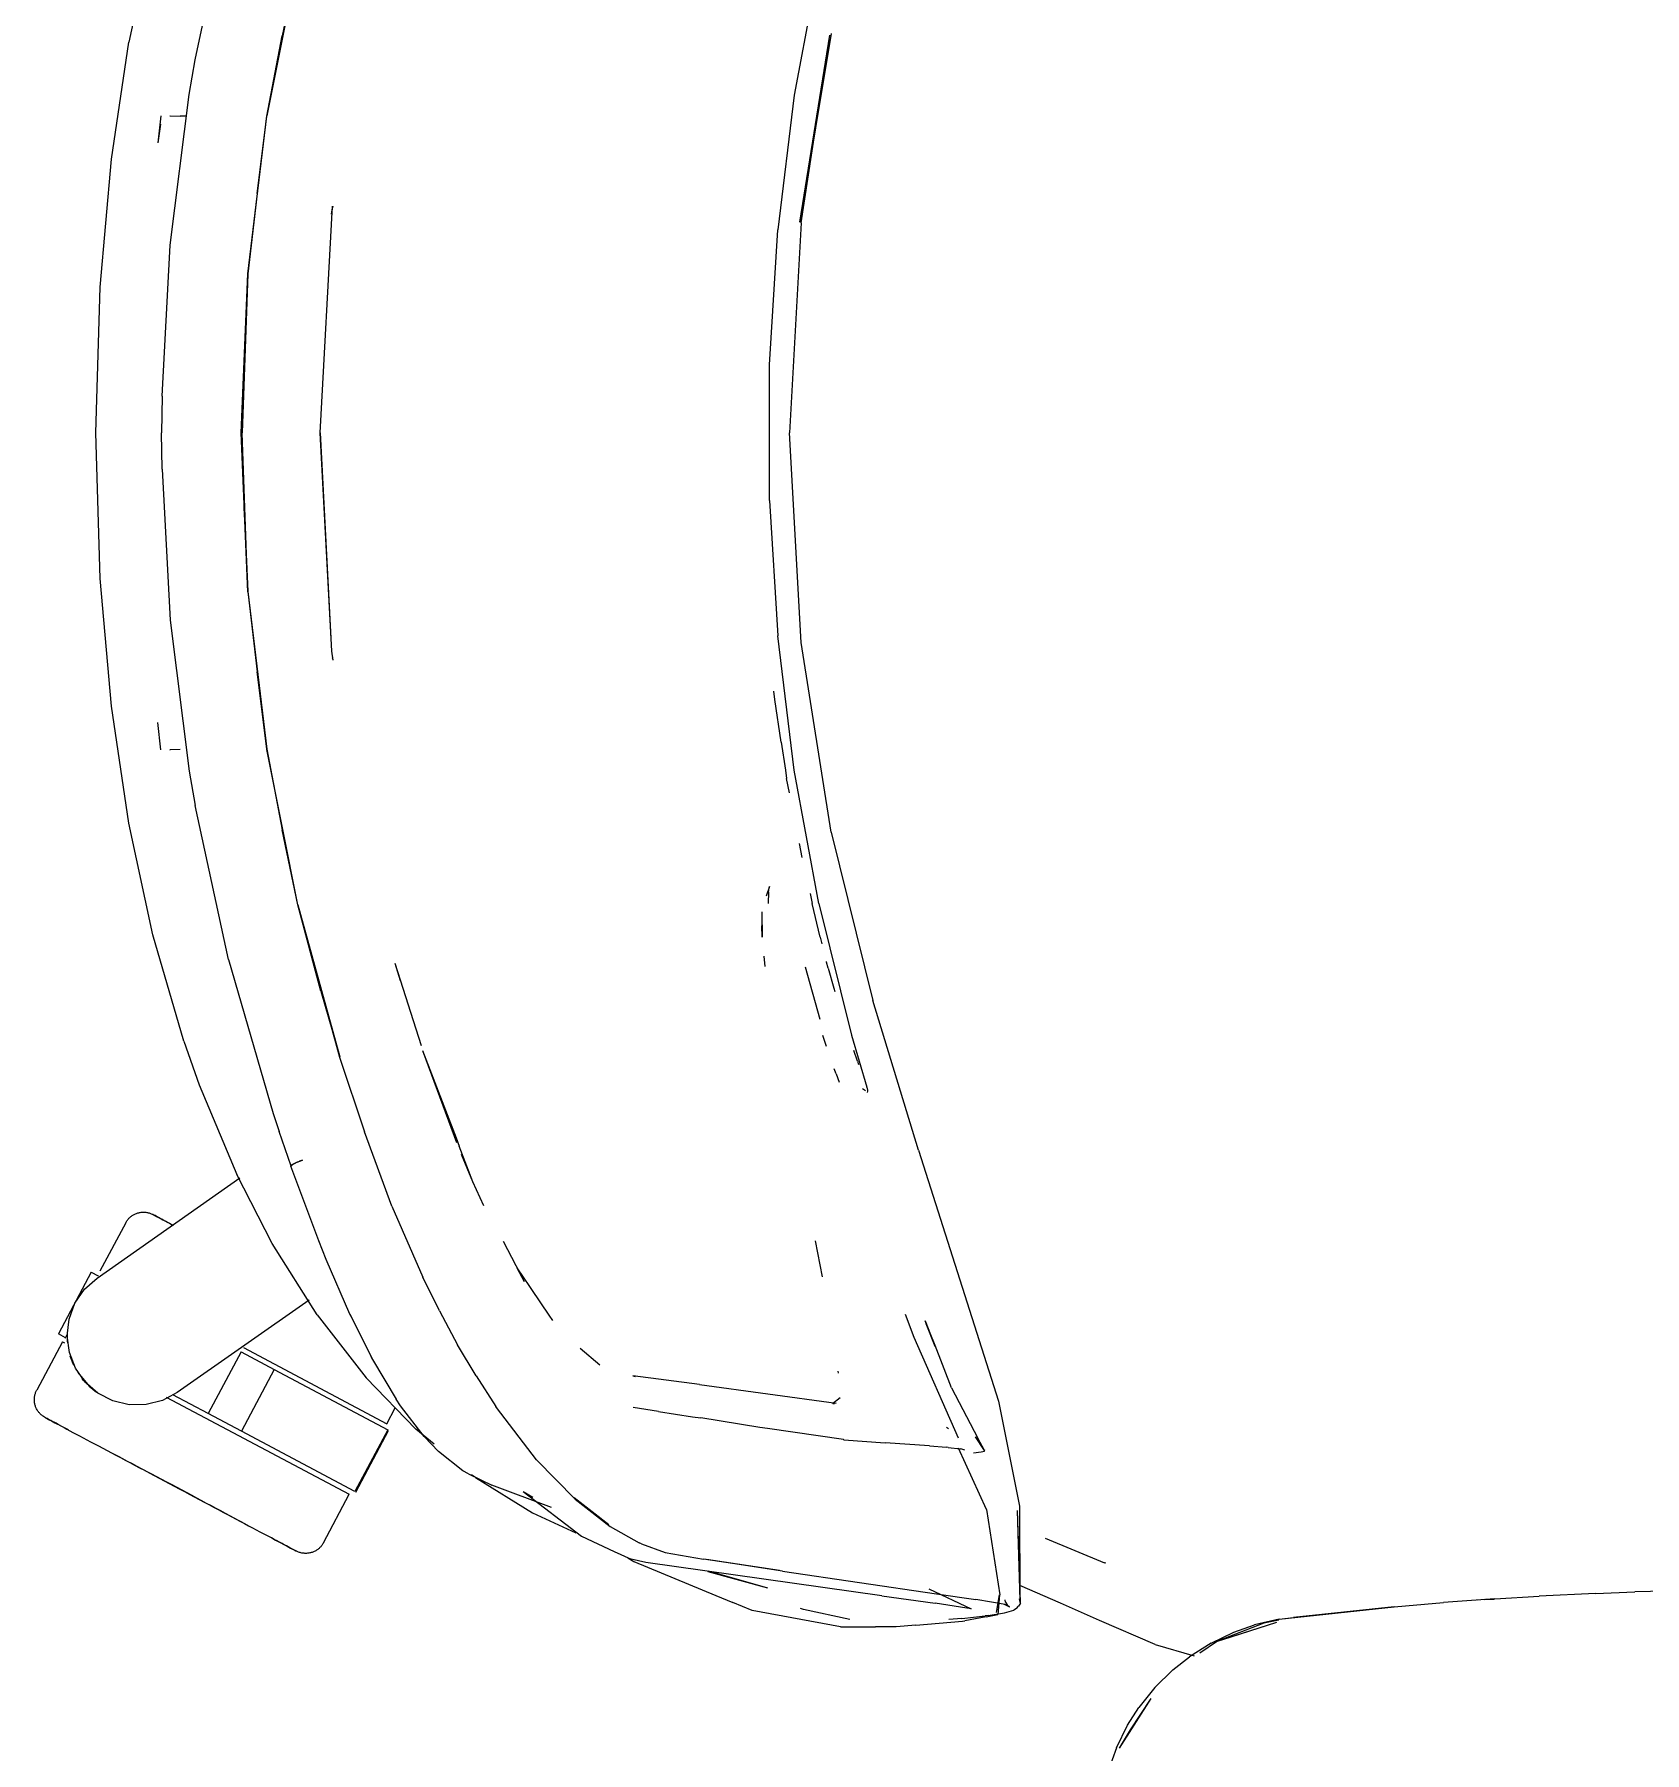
# Model space of a CAD drawing. Header units: millimetres. Extents: x 155927 to 295199, y -4084 to 97293.
# Drawn here: x 200043.4 to 200365.7, y 30484.3 to 30828.1 of the extents above; entities that cross this region are included whole.
import ezdxf

# ---------------------------------------------------------------- set-up
doc = ezdxf.new("R2010")
doc.units = ezdxf.units.MM
doc.header["$MEASUREMENT"] = 0
doc.layers.add('G-IMPT', color=8, linetype='CONTINUOUS', lineweight=9)
doc.layers.add('I-FURN', color=8, linetype='CONTINUOUS', lineweight=9)

msp = doc.modelspace()

# ---------------------------------------------------------------- linework, layer by layer
at = {"layer": 'G-IMPT'}
for p, q in [((200075.57, 30822.98), (200082.24, 30853.77)), ((200067.14, 30848.87), (200062.33, 30826.51)), ((200089.92, 30811.71), (200096.14, 30842.95)), ((200096.14, 30842.95), (200089.93, 30811.79)), ((200096.1, 30842.84), (200093.02, 30827.81)), ((200200.42, 30842.6), (200195.49, 30815.93)), ((200089.92, 30811.71), (200093.02, 30827.81)), ((200202.88, 30828.28), (200196.63, 30790.54)), ((200196.63, 30790.54), (200202.62, 30827.9)), ((200196.89, 30790.37), (200202.62, 30827.9)), ((200058.84, 30803.09), (200062.33, 30826.51)), ((200074.39, 30816.06), (200075.57, 30822.98)), ((200070.57, 30785.89), (200074.39, 30816.06)), ((200195.49, 30815.93), (200192.19, 30789.01)), ((200068.74, 30811.79), (200068.09, 30806.38)), ((200068.66, 30810.15), (200068.09, 30806.38)), ((200070.5, 30811.82), (200072.59, 30811.75)), ((200070.5, 30811.82), (200070.61, 30811.82)), ((200073.84, 30811.71), (200072.59, 30811.75)), ((200086.1, 30780.2), (200089.93, 30811.79)), ((200086.14, 30780.16), (200089.92, 30811.71)), ((200087.98, 30796.23), (200089.92, 30811.71)), ((200056.58, 30777.52), (200058.84, 30803.09)), ((200087.98, 30796.23), (200086.14, 30780.16)), ((200100.59, 30748.38), (200103.09, 30793.72)), ((200103.09, 30793.72), (200102.86, 30792.11)), ((200102.86, 30792.11), (200103.1, 30793.41)), ((200103.14, 30793.66), (200103.1, 30793.41)), ((200196.89, 30790.37), (200194.53, 30748.38)), ((200068.96, 30755.69), (200070.57, 30785.89)), ((200190.54, 30761.94), (200192.19, 30789.01)), ((200084.77, 30748.38), (200086.1, 30780.2)), ((200086.14, 30780.16), (200085, 30748.38)), ((200086.14, 30780.16), (200085.46, 30765.26)), ((200055.73, 30748.38), (200056.58, 30777.52)), ((200085.46, 30765.26), (200085, 30748.38)), ((200190.54, 30734.82), (200190.54, 30761.94)), ((200068.96, 30755.69), (200068.86, 30748.38)), ((200056.58, 30719.24), (200055.73, 30748.38)), ((200068.96, 30741.07), (200068.86, 30748.38)), ((200086.1, 30716.56), (200084.77, 30748.38)), ((200085.46, 30731.5), (200085, 30748.38)), ((200086.14, 30716.6), (200085, 30748.38)), ((200100.54, 30748.38), (200102.86, 30704.65)), ((200100.59, 30748.38), (200102.86, 30704.65)), ((200196.89, 30706.39), (200194.53, 30748.38)), ((200068.96, 30741.07), (200070.57, 30710.86)), ((200190.54, 30734.82), (200192.19, 30707.75)), ((200085.46, 30731.5), (200086.14, 30716.6)), ((200058.84, 30693.67), (200056.58, 30719.24)), ((200086.1, 30716.56), (200089.93, 30684.97)), ((200086.14, 30716.6), (200089.92, 30685.05)), ((200086.14, 30716.6), (200087.98, 30700.52)), ((200070.57, 30710.86), (200074.39, 30680.69)), ((200195.49, 30680.83), (200192.19, 30707.75)), ((200102.86, 30704.65), (200103.13, 30702.87)), ((200102.86, 30704.65), (200103.1, 30703.35)), ((200103.14, 30703.1), (200103.1, 30703.35)), ((200202.88, 30668.48), (200196.89, 30706.39)), ((200089.92, 30685.05), (200087.98, 30700.52)), ((200191.57, 30694.98), (200191.39, 30696.64)), ((200062.33, 30670.25), (200058.84, 30693.67)), ((200192.87, 30686.46), (200191.57, 30694.98)), ((200068.74, 30684.96), (200068.09, 30690.38)), ((200192.87, 30686.46), (200193.72, 30680.83)), ((200072.59, 30685.01), (200070.5, 30684.93)), ((200070.5, 30684.93), (200070.61, 30684.93)), ((200096.1, 30653.92), (200089.92, 30685.05)), ((200089.92, 30685.05), (200093.02, 30668.94)), ((200096.1, 30653.92), (200089.93, 30684.97)), ((200074.39, 30680.69), (200075.57, 30673.77)), ((200193.72, 30680.83), (200193.96, 30679.2)), ((200200.42, 30654.16), (200195.49, 30680.83)), ((200194.52, 30676.3), (200193.96, 30679.2)), ((200082.24, 30642.98), (200075.57, 30673.77)), ((200067.14, 30647.88), (200062.33, 30670.25)), ((200096.1, 30653.92), (200093.02, 30668.94)), ((200196.44, 30666.2), (200196.98, 30663.38)), ((200202.88, 30668.48), (200211.2, 30634.79)), ((200190.53, 30657.57), (200189.85, 30655.62)), ((200190.32, 30656.52), (200190.28, 30654.21)), ((200190.32, 30656.52), (200190.53, 30657.57)), ((200198.65, 30656.15), (200199.1, 30654.18)), ((200100.75, 30636.67), (200096.1, 30653.92)), ((200096.1, 30653.92), (200104.48, 30623.42)), ((200096.1, 30653.92), (200104.52, 30623.51)), ((200188.99, 30652.51), (200189.08, 30647.45)), ((200188.99, 30652.51), (200189, 30649.73)), ((200190.27, 30654.35), (200190.28, 30654.21)), ((200200.65, 30647.42), (200199.1, 30654.18)), ((200200.42, 30654.16), (200206.97, 30627.84)), ((200189.08, 30647.45), (200189, 30649.73)), ((200073.32, 30626.64), (200067.14, 30647.88)), ((200200.65, 30647.42), (200200.99, 30646.13)), ((200082.24, 30642.98), (200091.18, 30612.16)), ((200115.55, 30642.24), (200116.62, 30638.8)), ((200115.55, 30642.24), (200120.8, 30625.75)), ((200189.39, 30643.66), (200189.61, 30641.57)), ((200200.68, 30630.94), (200197.75, 30641.41)), ((200201.95, 30642.41), (200201.91, 30642.58)), ((200202.27, 30641.27), (200201.95, 30642.41)), ((200202.27, 30641.27), (200203.39, 30637.27)), ((200100.75, 30636.67), (200104.52, 30623.51)), ((200203.39, 30637.27), (200203.59, 30636.58)), ((200220.38, 30604.82), (200211.2, 30634.79)), ((200201.13, 30627.85), (200201.85, 30625.64)), ((200206.97, 30627.84), (200210.04, 30617.41)), ((200073.32, 30626.64), (200076.39, 30617.91)), ((200121.08, 30624.76), (200127.9, 30606.36)), ((200121.08, 30624.76), (200127.79, 30607.31)), ((200208.13, 30622.64), (200207.38, 30624.74)), ((200104.48, 30623.42), (200109.49, 30608.51)), ((200203.84, 30620.09), (200203.47, 30621.1)), ((200208.13, 30622.64), (200208.37, 30621.98)), ((200076.39, 30617.91), (200083.91, 30599.93)), ((200203.84, 30620.09), (200204.45, 30618.43)), ((200210.11, 30617.14), (200210.04, 30617.41)), ((200209.15, 30617.16), (200209.36, 30617.01)), ((200209.15, 30617.16), (200209.76, 30616.77)), ((200210.18, 30616.85), (200210.11, 30617.14)), ((200210.15, 30616.39), (200210.24, 30616.62)), ((200210.24, 30616.62), (200210.18, 30616.85)), ((200091.18, 30612.16), (200092.38, 30608.55)), ((200094.78, 30601.62), (200092.38, 30608.55)), ((200114.95, 30593.63), (200109.49, 30608.51)), ((200127.79, 30607.31), (200128.45, 30605.59)), ((200131.18, 30598.51), (200128.45, 30605.59)), ((200131.18, 30598.51), (200128.87, 30603.95)), ((200220.38, 30604.82), (200236.37, 30554.58)), ((200094.75, 30601.62), (200094.78, 30601.75)), ((200100.32, 30586.66), (200094.75, 30601.62)), ((200094.78, 30601.75), (200095.19, 30602.02)), ((200094.78, 30601.75), (200094.79, 30601.8)), ((200094.78, 30601.75), (200094.78, 30601.62)), ((200095.19, 30602.02), (200094.79, 30601.8)), ((200096.01, 30602.4), (200095.19, 30602.02)), ((200095.37, 30602.12), (200095.19, 30602.02)), ((200096.01, 30602.4), (200095.37, 30602.12)), ((200096.01, 30602.4), (200097.07, 30602.83)), ((200096.01, 30602.4), (200096.48, 30602.6)), ((200097.07, 30602.83), (200096.48, 30602.6)), ((200091, 30586.16), (200083.91, 30599.93)), ((200133.37, 30593.66), (200131.18, 30598.51)), ((200114.95, 30593.63), (200121.12, 30579.4)), ((200101.8, 30582.97), (200100.32, 30586.66)), ((200137.25, 30586.61), (200141.43, 30578.51)), ((200199.66, 30586.71), (200201.07, 30579.45)), ((200099.97, 30571.86), (200091, 30586.16)), ((200106.57, 30572.02), (200101.8, 30582.97)), ((200139.93, 30581.28), (200142.49, 30577.53)), ((200139.93, 30581.28), (200141.43, 30578.51)), ((200124.51, 30572.67), (200121.12, 30579.4)), ((200142.49, 30577.53), (200142.88, 30576.95)), ((200142.88, 30576.95), (200146.38, 30571.82)), ((200124.51, 30572.67), (200128.08, 30565.88)), ((200099.97, 30571.86), (200109.78, 30559.26)), ((200106.79, 30571.57), (200106.57, 30572.02)), ((200106.57, 30572.02), (200111.1, 30562.96)), ((200106.57, 30572.02), (200110.79, 30563.56)), ((200106.79, 30571.57), (200111.1, 30562.96)), ((200146.38, 30571.82), (200147.13, 30570.71)), ((200217.65, 30571.98), (200219.39, 30567.4)), ((200223.69, 30565.76), (200221.67, 30570.66)), ((200221.67, 30570.66), (200223.7, 30565.56)), ((200223.7, 30565.56), (200221.9, 30570.09)), ((200131.85, 30559.65), (200128.08, 30565.88)), ((200219.39, 30567.4), (200228.32, 30547.24)), ((200111.1, 30562.96), (200110.79, 30563.56)), ((200111.1, 30562.96), (200115.83, 30554.97)), ((200152.65, 30565.18), (200156.56, 30561.85)), ((200226.94, 30557.29), (200223.69, 30565.76)), ((200119.74, 30548.97), (200109.78, 30559.26)), ((200131.85, 30559.65), (200135.73, 30553.56)), ((200176.5, 30557.91), (200163.15, 30559.68)), ((200163.15, 30559.68), (200163.62, 30559.54)), ((200204.34, 30560.23), (200204.29, 30560.58)), ((200176.5, 30557.91), (200203.84, 30554.17)), ((200226.94, 30557.29), (200232.22, 30547.18)), ((200116.69, 30553.68), (200115.83, 30554.97)), ((200121.41, 30547.55), (200116.69, 30553.68)), ((200135.9, 30553.3), (200135.73, 30553.56)), ((200143.92, 30542.86), (200135.9, 30553.3)), ((200168.31, 30552.55), (200163.24, 30553.3)), ((200168.31, 30552.55), (200175.15, 30551.49)), ((200204.69, 30555.28), (200203.13, 30554.04)), ((200203.34, 30554.08), (200203.57, 30554.12)), ((200203.84, 30554.17), (200203.57, 30554.12)), ((200236.37, 30554.58), (200240.56, 30533.62)), ((200123.41, 30545.97), (200119.74, 30548.97)), ((200175.15, 30551.49), (200176.81, 30551.23)), ((200188.58, 30549.36), (200176.81, 30551.23)), ((200190.13, 30549.11), (200188.58, 30549.36)), ((200205.35, 30546.9), (200190.13, 30549.11)), ((200225.94, 30549.41), (200226.38, 30549.14)), ((200121.41, 30547.55), (200124.3, 30544.52)), ((200205.35, 30546.9), (200205.43, 30546.89)), ((200205.43, 30546.89), (200213.67, 30546.28)), ((200222.52, 30545.64), (200213.67, 30546.28)), ((200222.52, 30545.64), (200225.93, 30545.39)), ((200226.3, 30545.35), (200225.93, 30545.39)), ((200226.3, 30545.35), (200228.76, 30545.06)), ((200233.93, 30532.92), (200228.35, 30545.21)), ((200233.57, 30544.73), (200231.73, 30547.43)), ((200233.57, 30544.73), (200232.22, 30547.18)), ((200129.17, 30540.66), (200124.3, 30544.52)), ((200151.66, 30534.96), (200143.92, 30542.86)), ((200228.76, 30545.06), (200228.82, 30545.04)), ((200229.59, 30544.76), (200228.82, 30545.04)), ((200231.33, 30544.29), (200232.86, 30544.45)), ((200232.86, 30544.45), (200233.55, 30544.6)), ((200233.55, 30544.6), (200233.57, 30544.73)), ((200233.57, 30544.73), (200233.61, 30544.9)), ((200130.3, 30540.05), (200129.17, 30540.66)), ((200130.3, 30540.05), (200132.74, 30538.87)), ((200131.66, 30539.35), (200130.89, 30539.85)), ((200131.66, 30539.35), (200143.11, 30532.23)), ((200132.74, 30538.87), (200134.97, 30537.8)), ((200146.87, 30533.29), (200134.97, 30537.8)), ((200141.22, 30536.52), (200152.87, 30527.61)), ((200141.22, 30536.52), (200143.17, 30535.41)), ((200158.4, 30529.87), (200151.45, 30535.27)), ((200151.45, 30535.27), (200155.02, 30532.46)), ((200151.66, 30534.96), (200158.62, 30529.54)), ((200143.11, 30532.23), (200151.74, 30528.25)), ((200158.4, 30529.87), (200155.02, 30532.46)), ((200233.93, 30532.92), (200236.65, 30515.87)), ((200240.12, 30532.73), (200240.71, 30514.29)), ((200240.12, 30532.73), (200240.61, 30514.75)), ((200240.56, 30533.62), (200240.61, 30514.75)), ((200158.62, 30529.54), (200164.46, 30526.26)), ((200152.87, 30527.61), (200159.44, 30524.54)), ((200159.44, 30524.54), (200162.81, 30522.97)), ((200164.88, 30526.04), (200164.46, 30526.26)), ((200164.88, 30526.04), (200169.67, 30524.29)), ((200245.71, 30527.19), (200257.56, 30522.27)), ((200162.2, 30523.26), (200163.37, 30522.49)), ((200165.8, 30522.33), (200162.81, 30522.97)), ((200163.37, 30522.49), (200179.82, 30515.69)), ((200213.02, 30515.65), (200165.8, 30522.33)), ((200169.67, 30524.29), (200177.34, 30522.99)), ((200192.5, 30520.69), (200177.34, 30522.99)), ((200192.5, 30520.69), (200177.92, 30522.92)), ((200193.11, 30520.6), (200177.92, 30522.92)), ((200257.83, 30522.16), (200257.56, 30522.27)), ((200190.22, 30517.2), (200178.23, 30520.45)), ((200190.22, 30517.2), (200178.33, 30520.56)), ((200193.11, 30520.6), (200223.98, 30516.04)), ((200248.77, 30514.16), (200240.6, 30517.73)), ((200179.82, 30515.69), (200183.18, 30514.3)), ((200187.04, 30512.71), (200183.18, 30514.3)), ((200213.02, 30515.65), (200223.68, 30514.21)), ((200222.43, 30517.02), (200230.86, 30513.02)), ((200224.98, 30514), (200223.68, 30514.21)), ((200223.98, 30516.04), (200231.83, 30514.93)), ((200238.1, 30513.82), (200231.83, 30514.93)), ((200235.96, 30512.29), (200236.65, 30515.87)), ((200235.96, 30512.29), (200236.59, 30515.84)), ((200236.59, 30515.84), (200236.2, 30511.88)), ((200237.76, 30514.37), (200237.68, 30514.87)), ((200237.76, 30514.37), (200238.08, 30513.83)), ((200240.74, 30514.17), (200240.55, 30515.04)), ((200240.55, 30515.04), (200240.57, 30514.93)), ((200240.61, 30514.75), (200240.57, 30514.93)), ((200240.71, 30514.29), (200240.61, 30514.75)), ((200314, 30513.31), (200325.4, 30514.3)), ((200335.68, 30515.03), (200325.4, 30514.3)), ((200333.64, 30514.89), (200332.22, 30514.76)), ((200333.64, 30514.89), (200335.54, 30514.98)), ((200335.68, 30515.03), (200344.55, 30515.59)), ((200355.86, 30516.13), (200344.55, 30515.59)), ((200355.86, 30516.13), (200363.74, 30516.42)), ((200376.05, 30516.72), (200363.74, 30516.42)), ((200204.74, 30509.47), (200187.04, 30512.71)), ((200197.3, 30512.92), (200196.72, 30513.08)), ((200206.6, 30510.88), (200197.3, 30512.92)), ((200230, 30513.17), (200224.98, 30514)), ((200228.99, 30511.1), (200226.4, 30510.89)), ((200228.99, 30511.1), (200233.67, 30511.62)), ((200233.88, 30511.44), (200229.63, 30510.63)), ((200230.86, 30513.02), (200230, 30513.17)), ((200234.29, 30511.7), (200233.67, 30511.62)), ((200233.88, 30511.44), (200236.2, 30511.88)), ((200234.29, 30511.7), (200237.57, 30512.23)), ((200237.48, 30513.99), (200238.58, 30513.43)), ((200237.48, 30513.99), (200238.1, 30513.82)), ((200237.57, 30512.23), (200239.43, 30512.78)), ((200238.08, 30513.83), (200238.58, 30513.43)), ((200239.97, 30513.11), (200239.43, 30512.78)), ((200239.97, 30513.11), (200240.34, 30513.6)), ((200240.74, 30514.17), (200240.34, 30513.6)), ((200256.6, 30510.74), (200248.77, 30514.16)), ((200292.56, 30510.96), (200287.6, 30509.81)), ((200292.56, 30510.96), (200315.52, 30513.42)), ((200292.56, 30510.96), (200314, 30513.31)), ((200292.56, 30510.96), (200295.38, 30511.29)), ((200315.52, 30513.42), (200295.38, 30511.29)), ((200204.74, 30509.47), (200211.71, 30509.44)), ((200215.88, 30509.44), (200211.71, 30509.44)), ((200219.83, 30509.78), (200215.88, 30509.44)), ((200219.83, 30509.78), (200229.16, 30510.59)), ((200229.16, 30510.59), (200229.63, 30510.63)), ((200267.73, 30505.88), (200256.6, 30510.74)), ((200278.89, 30506.17), (200283.47, 30508.36)), ((200280.21, 30506.56), (200292.06, 30510.38)), ((200289.43, 30510.17), (200280.21, 30506.56)), ((200280.21, 30506.56), (200282.92, 30507.46)), ((200282.92, 30507.46), (200292.06, 30510.38)), ((200283.47, 30508.36), (200287.6, 30509.81)), ((200292.49, 30510.75), (200289.43, 30510.17)), ((200267.73, 30505.88), (200275.55, 30503.63)), ((200278.89, 30506.17), (200274.56, 30503.44)), ((200280.21, 30506.56), (200276.63, 30504.14)), ((200267.65, 30497.27), (200271.26, 30500.81)), ((200271.26, 30500.81), (200274.56, 30503.44)), ((200267.65, 30497.27), (200264.46, 30493.29)), ((200260.6, 30485.14), (200266.92, 30495.09)), ((200262.76, 30488.81), (200266.92, 30495.09)), ((200262.19, 30489.74), (200264.46, 30493.29)), ((200259.95, 30485.23), (200262.19, 30489.74)), ((200260.6, 30485.14), (200262.76, 30488.81)), ((200259.95, 30485.23), (200258.24, 30480.46))]:
    msp.add_line(p, q, dxfattribs=at)
at = {"layer": 'I-FURN'}
for p, q in [((200055.94, 30579.24), (200084.53, 30599.26)), ((200061.68, 30590.29), (200056.53, 30580.6)), ((200061.68, 30590.29), (200061.76, 30590.43)), ((200061.76, 30590.43), (200061.85, 30590.56)), ((200061.85, 30590.56), (200061.94, 30590.7)), ((200061.94, 30590.7), (200062.03, 30590.83)), ((200062.03, 30590.83), (200062.13, 30590.96)), ((200062.13, 30590.96), (200062.24, 30591.08)), ((200062.24, 30591.08), (200062.34, 30591.2)), ((200062.34, 30591.2), (200062.46, 30591.31)), ((200062.46, 30591.31), (200062.58, 30591.42)), ((200062.58, 30591.42), (200062.7, 30591.52)), ((200062.7, 30591.52), (200062.83, 30591.62)), ((200062.83, 30591.62), (200062.96, 30591.72)), ((200062.96, 30591.72), (200063.09, 30591.8)), ((200063.09, 30591.8), (200063.23, 30591.89)), ((200063.23, 30591.89), (200063.37, 30591.96)), ((200063.37, 30591.96), (200063.52, 30592.04)), ((200063.52, 30592.04), (200063.66, 30592.1)), ((200063.66, 30592.1), (200063.81, 30592.16)), ((200063.81, 30592.16), (200063.97, 30592.22)), ((200063.97, 30592.22), (200064.12, 30592.26)), ((200064.12, 30592.26), (200064.28, 30592.31)), ((200064.28, 30592.31), (200064.43, 30592.34)), ((200064.43, 30592.34), (200064.59, 30592.37)), ((200064.59, 30592.37), (200064.75, 30592.39)), ((200064.75, 30592.39), (200064.91, 30592.41)), ((200064.91, 30592.41), (200065.07, 30592.42)), ((200065.07, 30592.42), (200065.23, 30592.42)), ((200065.23, 30592.42), (200065.39, 30592.42)), ((200065.39, 30592.42), (200065.56, 30592.41)), ((200065.56, 30592.41), (200065.72, 30592.4)), ((200065.72, 30592.4), (200065.88, 30592.37)), ((200065.88, 30592.37), (200066.03, 30592.35)), ((200066.03, 30592.35), (200066.19, 30592.31)), ((200066.19, 30592.31), (200066.35, 30592.27)), ((200066.35, 30592.27), (200066.5, 30592.22)), ((200066.5, 30592.22), (200066.65, 30592.17)), ((200066.65, 30592.17), (200066.8, 30592.11)), ((200066.8, 30592.11), (200066.95, 30592.04)), ((200066.95, 30592.04), (200067.1, 30591.97)), ((200067.1, 30591.97), (200067.13, 30591.95)), ((200067.13, 30591.95), (200067.15, 30591.94)), ((200067.14, 30591.95), (200067.13, 30591.95)), ((200067.18, 30591.93), (200067.14, 30591.95)), ((200067.15, 30591.94), (200067.21, 30591.91)), ((200067.26, 30591.88), (200067.18, 30591.93)), ((200067.21, 30591.91), (200067.31, 30591.86)), ((200067.39, 30591.82), (200067.26, 30591.88)), ((200067.31, 30591.86), (200067.46, 30591.78)), ((200067.55, 30591.73), (200067.39, 30591.82)), ((200067.46, 30591.78), (200067.64, 30591.69)), ((200067.75, 30591.63), (200067.55, 30591.73)), ((200067.64, 30591.69), (200067.85, 30591.57)), ((200067.99, 30591.5), (200067.75, 30591.63)), ((200067.85, 30591.57), (200068.11, 30591.43)), ((200068.27, 30591.35), (200067.99, 30591.5)), ((200068.11, 30591.43), (200068.41, 30591.27)), ((200068.59, 30591.18), (200068.27, 30591.35)), ((200068.41, 30591.27), (200068.75, 30591.1)), ((200068.94, 30590.99), (200068.59, 30591.18)), ((200068.75, 30591.1), (200069.12, 30590.9)), ((200069.34, 30590.78), (200068.94, 30590.99)), ((200069.12, 30590.9), (200069.53, 30590.68)), ((200069.76, 30590.55), (200069.34, 30590.78)), ((200069.53, 30590.68), (200069.97, 30590.44)), ((200070.23, 30590.31), (200069.76, 30590.55)), ((200069.97, 30590.44), (200070.46, 30590.19)), ((200070.73, 30590.04), (200070.23, 30590.31)), ((200070.46, 30590.19), (200070.97, 30589.91)), ((200071.27, 30589.75), (200070.73, 30590.04)), ((200054.78, 30580.4), (200048.21, 30568.04)), ((200054.78, 30580.4), (200056.18, 30579.66)), ((200056.18, 30579.66), (200056.09, 30579.7)), ((200051.53, 30574.2), (200053.43, 30576.98)), ((200053.43, 30576.98), (200055.94, 30579.24)), ((200050.36, 30571.03), (200051.53, 30574.2)), ((200098.39, 30574.8), (200071.99, 30556.31)), ((200049.98, 30567.68), (200050.36, 30571.03)), ((200049.02, 30566.47), (200043.87, 30556.79)), ((200049.61, 30567.3), (200048.21, 30568.04)), ((200049.02, 30566.47), (200049.4, 30566.27)), ((200049.52, 30567.34), (200049.61, 30567.3)), ((200049.61, 30567.3), (200050.01, 30568.05)), ((200050.4, 30564.34), (200049.98, 30567.68)), ((200051.62, 30561.19), (200050.4, 30564.34)), ((200084.76, 30564.46), (200078.19, 30552.1)), ((200084.76, 30564.46), (200091.4, 30560.93)), ((200085.23, 30565.34), (200113.93, 30550.08)), ((200053.56, 30558.43), (200051.62, 30561.19)), ((200052.1, 30560.35), (200054.39, 30557.57)), ((200091.4, 30560.93), (200084.83, 30548.57)), ((200091.4, 30560.93), (200114.11, 30548.85)), ((200043.43, 30555.37), (200043.45, 30555.53)), ((200043.45, 30555.53), (200043.48, 30555.69)), ((200043.48, 30555.69), (200043.51, 30555.85)), ((200043.51, 30555.85), (200043.55, 30556)), ((200043.55, 30556), (200043.6, 30556.16)), ((200043.6, 30556.16), (200043.66, 30556.31)), ((200043.66, 30556.31), (200043.72, 30556.46)), ((200043.72, 30556.46), (200043.78, 30556.6)), ((200043.78, 30556.6), (200043.85, 30556.75)), ((200043.85, 30556.75), (200043.87, 30556.79)), ((200056.1, 30556.21), (200053.56, 30558.43)), ((200054.39, 30557.57), (200055.81, 30556.41)), ((200059.09, 30554.66), (200056.1, 30556.21)), ((200071.99, 30556.31), (200069.02, 30554.73)), ((200078.19, 30552.1), (200071.13, 30555.85)), ((200043.4, 30555.05), (200043.41, 30555.21)), ((200043.4, 30554.89), (200043.4, 30555.05)), ((200043.4, 30554.73), (200043.4, 30554.89)), ((200043.41, 30554.56), (200043.4, 30554.73)), ((200043.41, 30555.21), (200043.43, 30555.37)), ((200043.43, 30554.4), (200043.41, 30554.56)), ((200043.45, 30554.24), (200043.43, 30554.4)), ((200043.48, 30554.09), (200043.45, 30554.24)), ((200043.52, 30553.93), (200043.48, 30554.09)), ((200043.56, 30553.77), (200043.52, 30553.93)), ((200043.61, 30553.62), (200043.56, 30553.77)), ((200043.66, 30553.47), (200043.61, 30553.62)), ((200043.72, 30553.32), (200043.66, 30553.47)), ((200043.79, 30553.17), (200043.72, 30553.32)), ((200043.86, 30553.03), (200043.79, 30553.17)), ((200043.94, 30552.89), (200043.86, 30553.03)), ((200044.02, 30552.75), (200043.94, 30552.89)), ((200044.11, 30552.61), (200044.02, 30552.75)), ((200044.2, 30552.48), (200044.11, 30552.61)), ((200044.3, 30552.35), (200044.2, 30552.48)), ((200044.41, 30552.23), (200044.3, 30552.35)), ((200044.52, 30552.11), (200044.41, 30552.23)), ((200044.63, 30552), (200044.52, 30552.11)), ((200062.37, 30553.87), (200059.09, 30554.66)), ((200065.75, 30553.9), (200062.37, 30553.87)), ((200069.02, 30554.73), (200065.75, 30553.9)), ((200069.81, 30555.42), (200106.41, 30535.96)), ((200084.83, 30548.57), (200078.19, 30552.1)), ((200113.93, 30550.08), (200115.6, 30553.24)), ((200044.75, 30551.89), (200044.63, 30552)), ((200044.87, 30551.78), (200044.75, 30551.89)), ((200045, 30551.68), (200044.87, 30551.78)), ((200045.13, 30551.59), (200045, 30551.68)), ((200045.26, 30551.5), (200045.13, 30551.59)), ((200045.4, 30551.42), (200045.26, 30551.5)), ((200045.54, 30551.34), (200045.4, 30551.42)), ((200045.54, 30551.33), (200045.54, 30551.34)), ((200045.54, 30551.34), (200045.56, 30551.33)), ((200045.59, 30551.31), (200045.54, 30551.33)), ((200045.56, 30551.33), (200045.62, 30551.29)), ((200045.67, 30551.27), (200045.59, 30551.31)), ((200045.62, 30551.29), (200045.72, 30551.24)), ((200045.79, 30551.2), (200045.67, 30551.27)), ((200045.72, 30551.24), (200045.86, 30551.17)), ((200045.95, 30551.12), (200045.79, 30551.2)), ((200045.86, 30551.17), (200046.04, 30551.07)), ((200046.15, 30551.01), (200045.95, 30551.12)), ((200046.04, 30551.07), (200046.26, 30550.95)), ((200046.39, 30550.88), (200046.15, 30551.01)), ((200046.26, 30550.95), (200046.52, 30550.82)), ((200046.67, 30550.73), (200046.39, 30550.88)), ((200046.52, 30550.82), (200046.81, 30550.66)), ((200046.99, 30550.56), (200046.67, 30550.73)), ((200046.81, 30550.66), (200047.15, 30550.48)), ((200047.35, 30550.38), (200046.99, 30550.56)), ((200047.15, 30550.48), (200047.52, 30550.28)), ((200047.74, 30550.17), (200047.35, 30550.38)), ((200047.52, 30550.28), (200047.93, 30550.06)), ((200048.17, 30549.94), (200047.74, 30550.17)), ((200047.93, 30550.06), (200048.38, 30549.83)), ((200048.63, 30549.69), (200048.17, 30549.94)), ((200048.38, 30549.83), (200048.86, 30549.57)), ((200049.14, 30549.42), (200048.63, 30549.69)), ((200048.86, 30549.57), (200049.38, 30549.3)), ((200049.67, 30549.14), (200049.14, 30549.42)), ((200049.38, 30549.3), (200049.93, 30549)), ((200050.24, 30548.84), (200049.67, 30549.14)), ((200049.93, 30549), (200050.51, 30548.69)), ((200050.51, 30548.69), (200051.13, 30548.36)), ((200114.11, 30548.85), (200107.54, 30536.49)), ((200107.71, 30536.4), (200114.28, 30548.76)), ((200051.13, 30548.36), (200051.78, 30548.02)), ((200051.78, 30548.02), (200052.46, 30547.66)), ((200052.46, 30547.66), (200053.16, 30547.28)), ((200053.16, 30547.28), (200053.9, 30546.89)), ((200053.9, 30546.89), (200054.66, 30546.49)), ((200054.66, 30546.49), (200055.45, 30546.07)), ((200055.45, 30546.07), (200056.26, 30545.64)), ((200056.26, 30545.64), (200057.09, 30545.19)), ((200057.09, 30545.19), (200057.95, 30544.74)), ((200107.54, 30536.49), (200084.83, 30548.57)), ((200057.95, 30544.74), (200058.83, 30544.27)), ((200058.83, 30544.27), (200059.72, 30543.79)), ((200060.21, 30543.53), (200059.31, 30544.01)), ((200059.72, 30543.79), (200060.64, 30543.31)), ((200061.14, 30543.04), (200060.21, 30543.53)), ((200060.64, 30543.31), (200061.57, 30542.81)), ((200062.07, 30542.54), (200061.14, 30543.04)), ((200061.57, 30542.81), (200062.51, 30542.31)), ((200063.03, 30542.04), (200062.07, 30542.54)), ((200062.51, 30542.31), (200063.47, 30541.8)), ((200063.99, 30541.53), (200063.03, 30542.04)), ((200063.47, 30541.8), (200064.44, 30541.29)), ((200064.96, 30541.01), (200063.99, 30541.53)), ((200064.44, 30541.29), (200065.42, 30540.77)), ((200065.95, 30540.48), (200064.96, 30541.01)), ((200065.42, 30540.77), (200066.4, 30540.24)), ((200066.94, 30539.96), (200065.95, 30540.48)), ((200066.4, 30540.24), (200067.4, 30539.71)), ((200067.94, 30539.43), (200066.94, 30539.96)), ((200067.4, 30539.71), (200068.4, 30539.18)), ((200068.94, 30538.9), (200067.94, 30539.43)), ((200068.4, 30539.18), (200069.4, 30538.65)), ((200069.94, 30538.36), (200068.94, 30538.9)), ((200069.4, 30538.65), (200070.4, 30538.12)), ((200070.95, 30537.83), (200069.94, 30538.36)), ((200070.4, 30538.12), (200071.41, 30537.58)), ((200071.95, 30537.29), (200070.95, 30537.83)), ((200071.41, 30537.58), (200072.41, 30537.05)), ((200072.95, 30536.76), (200071.95, 30537.29)), ((200072.41, 30537.05), (200073.42, 30536.51)), ((200073.95, 30536.23), (200072.95, 30536.76)), ((200073.42, 30536.51), (200074.41, 30535.98)), ((200074.95, 30535.7), (200073.95, 30536.23)), ((200074.41, 30535.98), (200075.4, 30535.46)), ((200075.94, 30535.17), (200074.95, 30535.7)), ((200075.4, 30535.46), (200076.39, 30534.93)), ((200076.91, 30534.65), (200075.94, 30535.17)), ((200076.39, 30534.93), (200077.36, 30534.42)), ((200101.26, 30526.27), (200106.41, 30535.96)), ((200077.88, 30534.14), (200076.91, 30534.65)), ((200077.36, 30534.42), (200078.32, 30533.9)), ((200078.84, 30533.63), (200077.88, 30534.14)), ((200078.32, 30533.9), (200079.28, 30533.4)), ((200079.78, 30533.13), (200078.84, 30533.63)), ((200079.28, 30533.4), (200080.21, 30532.9)), ((200080.71, 30532.63), (200079.78, 30533.13)), ((200080.21, 30532.9), (200081.14, 30532.41)), ((200081.63, 30532.15), (200080.71, 30532.63)), ((200081.14, 30532.41), (200082.04, 30531.93)), ((200082.52, 30531.67), (200081.63, 30532.15)), ((200082.04, 30531.93), (200082.93, 30531.46)), ((200083.4, 30531.21), (200082.52, 30531.67)), ((200082.93, 30531.46), (200083.8, 30530.99)), ((200084.26, 30530.75), (200083.4, 30531.21)), ((200083.8, 30530.99), (200084.64, 30530.54)), ((200085.09, 30530.31), (200084.26, 30530.75)), ((200084.64, 30530.54), (200085.47, 30530.11)), ((200085.47, 30530.11), (200086.27, 30529.68)), ((200086.27, 30529.68), (200087.05, 30529.27)), ((200087.05, 30529.27), (200087.8, 30528.87)), ((200087.8, 30528.87), (200088.52, 30528.48)), ((200088.52, 30528.48), (200089.21, 30528.12)), ((200089.21, 30528.12), (200089.88, 30527.76)), ((200089.88, 30527.76), (200090.51, 30527.43)), ((200090.51, 30527.43), (200091.11, 30527.11)), ((200091.42, 30526.94), (200090.84, 30527.25)), ((200091.11, 30527.11), (200091.68, 30526.8)), ((200091.97, 30526.65), (200091.42, 30526.94)), ((200091.68, 30526.8), (200092.22, 30526.52)), ((200092.49, 30526.37), (200091.97, 30526.65)), ((200092.22, 30526.52), (200092.72, 30526.25)), ((200092.97, 30526.12), (200092.49, 30526.37)), ((200092.72, 30526.25), (200093.18, 30526)), ((200093.42, 30525.88), (200092.97, 30526.12)), ((200093.18, 30526), (200093.61, 30525.78)), ((200093.83, 30525.66), (200093.42, 30525.88)), ((200093.61, 30525.78), (200094, 30525.57)), ((200094.2, 30525.46), (200093.83, 30525.66)), ((200094, 30525.57), (200094.36, 30525.38)), ((200094.54, 30525.28), (200094.2, 30525.46)), ((200094.36, 30525.38), (200094.68, 30525.21)), ((200094.83, 30525.13), (200094.54, 30525.28)), ((200094.68, 30525.21), (200094.96, 30525.06)), ((200095.09, 30524.99), (200094.83, 30525.13)), ((200094.96, 30525.06), (200095.2, 30524.93)), ((200095.31, 30524.87), (200095.09, 30524.99)), ((200095.2, 30524.93), (200095.4, 30524.83)), ((200095.49, 30524.78), (200095.31, 30524.87)), ((200095.4, 30524.83), (200095.56, 30524.74)), ((200095.63, 30524.7), (200095.49, 30524.78)), ((200095.56, 30524.74), (200095.68, 30524.67)), ((200095.73, 30524.65), (200095.63, 30524.7)), ((200095.68, 30524.67), (200095.77, 30524.63)), ((200095.79, 30524.62), (200095.73, 30524.65)), ((200095.77, 30524.63), (200095.81, 30524.61)), ((200095.81, 30524.61), (200095.79, 30524.62)), ((200095.85, 30524.59), (200095.81, 30524.61)), ((200095.81, 30524.61), (200095.81, 30524.61)), ((200096, 30524.51), (200095.85, 30524.59)), ((200096.14, 30524.45), (200096, 30524.51)), ((200099.43, 30524.52), (200099.28, 30524.46)), ((200099.57, 30524.59), (200099.43, 30524.52)), ((200099.71, 30524.67), (200099.57, 30524.59)), ((200099.85, 30524.75), (200099.71, 30524.67)), ((200099.99, 30524.84), (200099.85, 30524.75)), ((200100.12, 30524.94), (200099.99, 30524.84)), ((200100.25, 30525.04), (200100.12, 30524.94)), ((200100.37, 30525.14), (200100.25, 30525.04)), ((200100.49, 30525.25), (200100.37, 30525.14)), ((200100.6, 30525.36), (200100.49, 30525.25)), ((200100.71, 30525.48), (200100.6, 30525.36)), ((200100.82, 30525.6), (200100.71, 30525.48)), ((200100.92, 30525.73), (200100.82, 30525.6)), ((200101.01, 30525.86), (200100.92, 30525.73)), ((200101.1, 30525.99), (200101.01, 30525.86)), ((200101.19, 30526.13), (200101.1, 30525.99)), ((200101.26, 30526.27), (200101.19, 30526.13)), ((200096.29, 30524.39), (200096.14, 30524.45)), ((200096.45, 30524.34), (200096.29, 30524.39)), ((200096.6, 30524.29), (200096.45, 30524.34)), ((200096.76, 30524.25), (200096.6, 30524.29)), ((200096.91, 30524.21), (200096.76, 30524.25)), ((200097.07, 30524.18), (200096.91, 30524.21)), ((200097.23, 30524.16), (200097.07, 30524.18)), ((200097.39, 30524.15), (200097.23, 30524.16)), ((200097.55, 30524.14), (200097.39, 30524.15)), ((200097.71, 30524.13), (200097.55, 30524.14)), ((200097.87, 30524.14), (200097.71, 30524.13)), ((200098.04, 30524.15), (200097.87, 30524.14)), ((200098.2, 30524.16), (200098.04, 30524.15)), ((200098.36, 30524.19), (200098.2, 30524.16)), ((200098.51, 30524.22), (200098.36, 30524.19)), ((200098.67, 30524.25), (200098.51, 30524.22)), ((200098.83, 30524.29), (200098.67, 30524.25)), ((200098.98, 30524.34), (200098.83, 30524.29)), ((200099.13, 30524.39), (200098.98, 30524.34)), ((200099.28, 30524.46), (200099.13, 30524.39))]:
    msp.add_line(p, q, dxfattribs=at)
for points in [[(200050.08, 30566.24), (200050.04, 30566.61), (200050, 30567.28), (200050, 30567.82), (200050.01, 30568.05)], [(200054.04, 30557.91), (200053.64, 30558.31), (200053.28, 30558.72), (200052.94, 30559.14)]]:
    msp.add_open_spline(points, degree=3, dxfattribs=at)
msp.add_open_spline([(200051.34, 30561.74), (200051.26, 30561.9), (200050.97, 30562.54), (200050.75, 30563.16), (200050.6, 30563.63)], degree=3, knots=[-0.5319761, -0.5319761, -0.5319761, -0.5319761, -0.5, -0.4, -0.4, -0.4, -0.4], dxfattribs=at)

doc.saveas('drawing.dxf')
